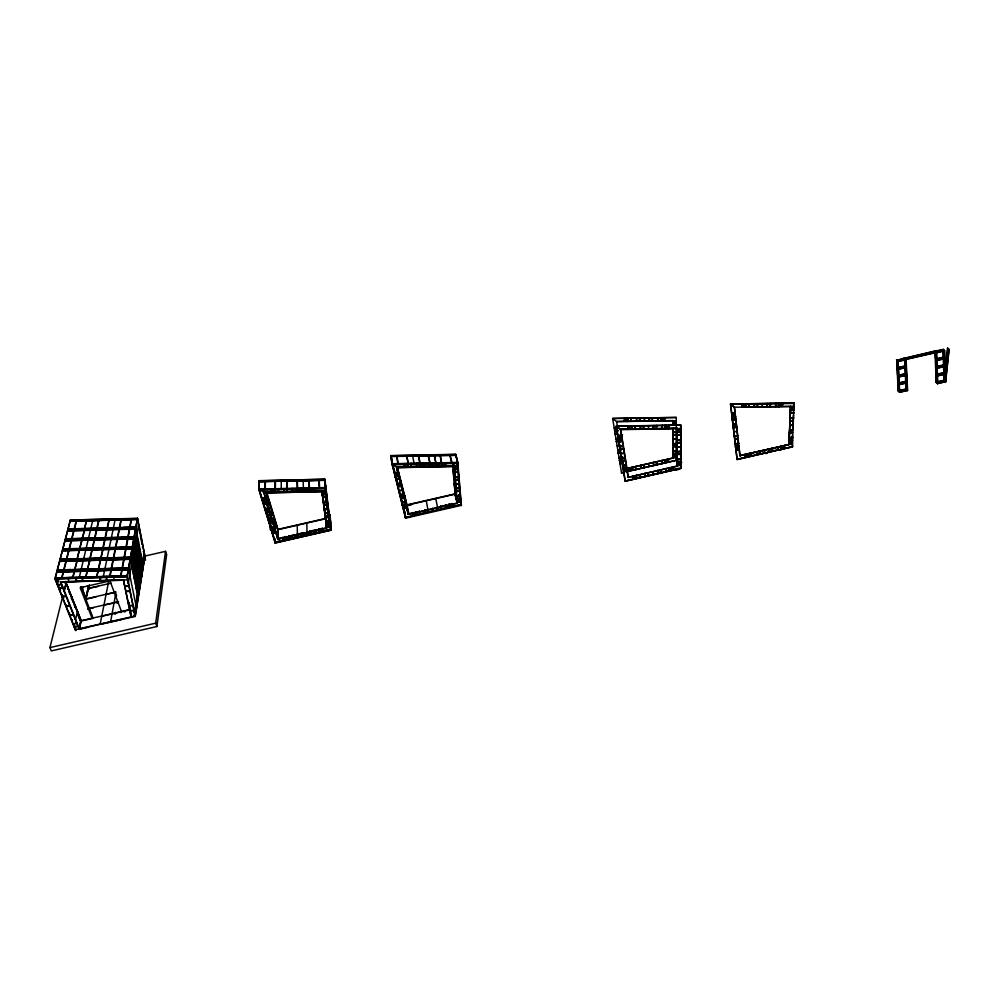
<?xml version="1.0" encoding="UTF-8"?>
<svg xmlns="http://www.w3.org/2000/svg" width="999" height="999" viewBox="0 0 999 999"><rect width="100%" height="100%" fill="white"/><g stroke="black" fill="none" stroke-linecap="round" stroke-linejoin="round"><path stroke-width="1.5" d="M278.059 536.7L278.072 530.594L276.411 525.874M329.245 514.885L330.145 514.972L331.094 530.207L275.175 543.031L275.15 538.761M275.237 530.344L266.708 500.786L262.862 501.66M269.393 522.552L275.274 521.316L275.274 520.379L274.925 529.932M275.412 488.723L275.437 481.431M330.819 529.295L275.324 542.17L283.154 540.372L282.305 537.412M275.849 532.18L274.787 532.267M275.924 532.292C272.852 535.801 270.729 529.22 274.101 530.007L275.237 530.182M274.213 491.92L274.513 490.796M274.151 489.722L274.126 488.761M274.538 491.758L274.45 488.898M274.488 489.71L272.939 490.047L272.964 491.133L271.428 490.871M275.075 488.736L275.112 481.443M275.274 520.379L275.237 529.857L271.865 530.669M672.752 458.004L628.758 468.094L672.827 458.141L672.914 428.496M639.86 418.032L639.56 421.116L672.951 420.579L672.926 424.55L676.236 424.188M672.827 458.141L672.989 428.633M672.951 420.579L673.014 424.687L676.311 424.325M673.801 457.505L672.827 457.48M673.801 456.168L673.813 454.832L674.238 456.118M674 422.227L674.075 423.726L674.075 422.365M674.088 421.291L672.951 421.266L674.088 421.004M674.55 455.294L674.313 457.055L674.238 455.332M674.762 421.341L674.512 423.126L674.45 421.366M674.313 457.055L674.313 455.469M674.512 423.126L674.525 421.503M676.248 423.064L675.187 423.464M675.274 422.24L675.274 420.866M272.964 491.133L272.939 489.747M272.839 521.603L271.978 522.764M273.002 523.126L266.121 499.125M273.876 490.709L272.028 490.322L273.863 490.122M676.098 457.405L672.752 457.617L676.098 457.405L676.211 428.134M676.223 426.635L676.286 417.457L612.662 418.469L621.528 472.902L624.113 472.302M676.81 465.984L677.072 428.671L620.791 429.632L628.359 477.035M677.122 466.121L628.096 477.385L677.122 466.121L677.31 428.246L620.354 429.22L616.383 426.173L625.274 481.043L633.116 479.245L625.274 481.043M678.109 464.123L678.109 465.472M678.196 463.211C672.564 463.836 689.485 461.226 677.147 463.049M678.358 430.994L677.297 431.106L678.358 431.293M678.446 430.057L678.458 428.671M678.621 465.022L678.87 463.249L678.933 464.985M679.133 429.008L678.883 430.819L678.821 429.046M679.295 465.059L680.431 465.084C684.989 472.465 660.551 470.154 680.756 468.131M679.382 464.148L679.395 462.799M679.57 429.782L679.557 431.156M679.657 428.546L680.731 428.721L677.384 428.796M271.191 525.187L271.341 526.461M271.353 488.973L271.453 491.833M271.441 529.77L271.428 530.731L271.628 529.72M271.778 491.97L271.753 490.859M271.716 527.472L271.703 528.783L265.896 509.39M272.028 528.708L272.04 527.397M272.09 529.62L272.103 528.309M272.24 521.466L272.402 522.989L272.415 521.703M680.606 465.334L680.956 425.037L616.221 426.123L625.112 481.256L681.031 468.406L680.606 465.334L676.81 465.759M275.237 528.896L270.567 529.97L270.492 525.786M270.567 529.97L270.604 526.161M271.353 488.823L271.716 490.084M460.127 499.9L461.413 505.506L457.842 463.124L455.706 454.333L390.821 455.581L392.22 461.413M404.495 511.488L405.606 518.306L392.182 464.46L457.842 463.124M267.37 515.759L272.839 514.248L270.654 514.735M410.939 466.558L410.976 463.524M266.533 492.544L266.371 501.81L266.833 492.482M416.67 466.446L416.72 463.399L416.683 466.595M265.247 488.961L265.384 481.655M266.146 500.374L265.072 500.624L264.285 497.877M404.208 463.511L404.208 466.845L404.233 465.871M404.195 464.485L404.583 463.798M405.756 464.597C405.419 466.92 409.553 464.935 404.208 465.734M404.832 465.309L406.668 465.422L404.807 464.872M406.943 466.795L406.955 465.821M407.292 463.598L407.217 466.496M264.198 503.796L263.524 501.51M264.161 500.262L263.699 498.576L264.473 500.187M264.298 497.714L265.447 497.902M264.922 488.961L265.06 481.655M407.892 466.77L407.917 463.586M408.216 466.77L408.241 463.573M411.288 466.708L411.326 463.511M412.55 455.369L414.173 464.011M262.912 499.525L262.849 502.609L263.099 499.475M263.087 498.301L262.025 498.538L265.359 497.627M259.228 489.398L287.113 488.611L287.188 491.77L263.699 492.007M416.995 466.433L417.058 463.399M417.02 466.583L417.082 463.548M419.742 466.383L419.805 463.336M419.767 466.533L419.842 463.486M420.092 466.521L420.129 463.336M433.166 466.258L433.204 463.074L433.116 466.108M424.975 463.236L424.925 466.421L404.508 466.695L404.533 465.721M438.873 466.133L438.911 462.949L438.823 465.984M275.175 543.031L259.016 490.072L259.253 480.669L324.9 479.245L325.824 494.48M275.324 542.832L259.216 490.034L259.253 480.669M410.951 466.708L411.001 463.524M429.757 466.321L429.807 463.136M430.057 466.171L430.132 463.136M430.082 466.321L430.157 463.274M432.792 466.108L432.879 463.074M432.829 466.258L432.904 463.224M438.499 465.996L438.586 462.962M438.524 466.146L438.611 463.111M441.583 466.083L441.645 462.899M441.908 466.071L440.384 455.706M442.495 465.909L442.557 462.737L442.52 466.058L454.258 465.522L454.383 466.496L455.369 465.796L455.556 468.194M444.068 463.823L444.006 464.76M444.98 464.635L443.156 464.535L444.93 464.06M445.204 465.859L445.229 464.885M445.554 463.648L445.329 462.974M445.616 462.824L445.492 465.709M455.706 454.333L457.842 463.324L455.706 454.508L390.821 455.781L392.182 464.697L390.821 455.581M792.519 434.877L792.569 446.803L737.125 459.54L730.506 403.996L794.08 403.072L792.282 443.856L789.01 444.218L789.909 421.054M790.796 407.217L791.67 406.543L790.609 406.655L789.922 420.766L793.431 420.679M769.517 449.088L788.998 444.605L790.621 406.256L789.797 425.562L793.106 425.199M789.959 443.956L789.997 441.108L789.148 441.508M791.633 409.453L791.77 406.668M791.595 407.929C789.997 410.964 795.766 408.229 792.944 409.165M790.396 441.62L790.833 443.469L790.496 441.758M790.709 441.583L790.833 443.469M792.419 408.803L792.082 407.055M790.771 442.52L791.358 441.546M791.27 441.121L791.046 443.406M792.969 406.543L792.931 409.465L792.357 407.842M792.769 429.707L793.481 415.172M793.743 409.927L794.08 403.072M634.627 429.12L634.852 425.861M624.575 419.268L624.675 418.269L624.65 419.405M624.837 419.667L626.598 419.642M624.225 420.517L625.724 420.492L625.749 419.243L627.31 419.355L625.749 419.243M626.823 420.342L626.798 421.466L627.135 420.329M640.209 428.883L640.509 425.774M640.284 429.021L640.571 425.911M627.647 421.316L627.946 418.219M627.722 421.453L628.009 418.356M628.034 421.441L628.259 418.219M627.909 429.508L628.259 425.924L628.171 427.11L629.682 427.085L628.171 427.11M628.683 427.372L630.544 427.485M629.607 426.948L629.57 428.209L631.006 428.047M631.043 421.391L631.268 418.169M630.869 427.072L630.968 426.073M631.593 429.17L631.83 425.911M634.877 428.971L635.189 425.861M634.952 429.108L635.264 425.999M636.625 421.303L636.863 418.082M639.31 421.266L639.547 418.044M639.622 421.253L639.934 418.169M652.384 421.054L652.609 417.832M630.631 421.266L630.956 418.169M640.596 429.021L640.846 425.761M643.244 428.833L643.556 425.724M643.319 428.971L643.631 425.861M643.631 428.971L643.868 425.711M657.866 420.829L658.179 417.744M657.941 420.966L658.254 417.882M630.706 421.403L631.018 418.306M676.286 417.457L612.662 418.469L616.658 421.628L649.063 421.103L649.3 417.882M649.3 420.966L649.612 417.882M649.063 421.103L649.687 418.019M935.039 352.834L936.175 382.355L944.067 380.557L947.701 348.089L945.803 366.608M936.175 382.355L937.474 383.666L945.691 381.755L949.05 349.35L947.402 348.127M636.301 421.316L636.55 418.082M652.047 421.054L652.297 417.832M653.159 428.808L653.408 425.549M653.408 428.658L653.733 425.549M653.483 428.796L653.808 425.686M656.181 428.758L656.443 425.499M657.542 420.829L657.866 417.744M657.617 420.966L657.941 417.882M660.526 420.779L660.851 417.707M660.601 420.916L660.926 417.832M660.913 420.916L661.163 417.694M662.187 419.368L664.01 419.468L662.212 419.068M661.813 428.658L662.062 425.412M663.024 419.755L664.497 419.73M663.136 418.656L661.663 418.668L663.211 418.781M663.935 419.33L662.3 419.205M664.385 418.768L664.485 417.782M664.822 428.608L665.084 425.362M665.072 428.459L665.409 425.349M665.147 428.596L665.484 425.499M666.221 426.336L666.333 425.337L666.296 426.473M666.47 426.735L668.319 426.848M665.858 427.597L667.394 427.16M667.394 426.311L668.968 426.423L667.357 426.723M668.456 427.41L668.418 428.546L668.768 427.41M668.668 428.821L669.068 425.237M656.505 428.746L656.78 425.499M662.125 428.646L662.399 425.399M748.438 407.005L748.85 403.871M754.033 406.93L754.445 403.783L754.108 407.068M742.22 405.956L742.082 406.968M742.744 405.819L744.467 405.357L742.557 405.544M62.725 596.228L49.95 647.589L51.324 650.911L156.893 626.523L166.658 554.52L165.547 551.348L144.867 556.068L135.19 615.958L75.4 629.745M744.829 407.068L745.167 403.783L744.742 406.93M745.441 407.055L745.866 403.908M745.529 407.192L745.953 404.046M745.841 407.192L746.178 403.908M156.893 626.523L155.669 623.176L165.547 551.348M748.75 407.005L749.188 403.858M748.85 407.142L749.287 403.996M754.432 407.055L754.782 403.783M757.117 407.018L757.467 403.746M757.342 406.88L757.779 403.733L757.442 407.018M770.179 406.83L770.616 403.683M762.499 403.671L762.15 406.943L762.599 403.808M775.748 406.743L776.186 403.608M748.513 407.142L748.875 403.871M766.857 406.88L767.22 403.596L794.292 403.346L742.182 403.821M767.082 406.73L767.532 403.596M767.182 406.868L767.632 403.733M769.754 406.693L770.204 403.559M769.854 406.83L770.304 403.696M775.411 406.755L775.773 403.484M778.296 406.568L778.758 403.434M778.396 406.705L778.858 403.571M778.708 406.705L779.083 403.434M779.208 406.556L779.769 403.559M780.119 405.269L781.917 404.945L779.632 404.558L779.894 403.284L779.108 406.418M780.743 405.394L779.457 405.694M780.906 404.27C780.619 404.932 783.104 404.757 782.417 403.521M781.717 404.67L781.755 406.381M782.629 403.384L782.067 406.381M135.739 606.917L135.539 605.631M130.195 558.254L59.915 560.127L130.382 558.054L138.124 597.439L137.437 594.055L137.612 592.969L138.749 592.844L140.047 584.003L139.086 583.916L137.687 592.532M133.367 552.697L139.385 582.654L140.459 582.28L141.721 573.651L140.772 573.563M139.685 572.265L142.133 571.965L143.357 563.536L142.42 563.448M139.798 588.324L135.24 616.508L127.06 576.56L137.475 518.319L70.38 520.042L55.057 578.958L127.11 576.66L54.933 578.821L70.405 519.955M140.272 585.327L140.759 582.355M141.234 579.395L141.721 576.435L134.016 537.724L65.31 539.597L134.028 537.912L134.353 540.546M142.17 573.551L142.882 569.218M144.955 556.343L143.344 566.321L135.764 527.922L67.907 529.707L135.777 528.121L136.875 534.615L135.514 543.444M138.337 581.58L139.748 573.776M136.551 539.235C136.601 545.367 144.668 570.791 140.772 570.766M137.063 591.133L138.386 584.103L137.238 591.108M138.574 581.793L139.91 573.751M140.272 571.465L141.571 563.636M143.544 551.535L143.594 550.611M138.736 582.18L137.05 582.729M140.484 571.228L141.408 563.648M142.083 561.738L141.346 562.162M137.3 592.057L138.561 584.328L132.979 556.568M139.023 581.505L140.26 573.963L134.753 546.428M140.709 571.203L141.92 563.836M141.021 572.09L139.423 581.805L140.384 581.893M142.695 563.011L141.109 571.503L142.058 571.59M138.511 588.723L134.353 612.974M138.873 586.463L144.106 553.184M130.782 613.211L131.131 617.22L123.414 579.895L60.365 581.93L79.183 629.308L88.212 627.222M137.338 582.454L138.099 582.017L137.338 582.454L137.512 585.264L138.324 585.764L137.512 585.264M139.111 571.74L134.478 549.188L135.227 548.776L134.528 548.851M132.68 557.554L138.037 584.14L136.713 591.171L136.538 588.336M137.512 582.429L137.687 585.239M140.896 561.962L141.071 564.697M136.713 589.385L137.862 582.392M139.573 572.027L138.624 578.846M140.31 567.557L141.234 561.925M136.538 591.196L137.412 590.022M138.274 580.656L138.836 577.222M140.397 567.794L140.896 564.71L141.346 565.247M131.094 613.074L130.956 612.712M137.525 576.598L137.762 575.187M139.236 566.308L139.473 564.934M142.657 545.816L142.545 547.065M139.298 566.583L139.523 565.209M142.595 546.74L142.707 546.091M130.307 609.927L130.232 610.963L133.854 610.551M129.271 604.907L129.196 605.943L132.817 605.519M134.715 562.624L134.952 561.213M136.476 552.447L136.701 551.073M138.187 542.507L138.411 541.171M136.526 552.722L136.763 551.348M138.237 542.782L138.474 541.446M139.91 533.104L139.972 532.18M133.292 555.894L133.991 555.819L133.766 557.917M135.539 547.777L135.727 546.128M138.961 528.246L139.011 527.322M132.417 566.221L131.768 565.933M135.627 547.802L133.953 548.314M125.125 611.825L124.201 611.863M132.68 555.656L132.43 557.055L133.254 557.567L132.33 557.592L135.889 575.237M131.843 565.147L131.656 566.208L131.893 562.712L137.825 592.944M135.402 541.458L135.864 538.861M136.526 534.765L139.373 549.075M133.117 555.319L131.743 564.897M133.441 556.518L132.118 564.073L131.294 564.173M133.466 555.881L133.654 554.832M132.005 566.171L133.217 559.303M133.816 555.831L134.99 549.138M135.577 545.754L136.726 539.21M121.079 612.587L121.341 611.076M128.809 572.689L128.384 570.591M130.694 562.087L130.27 560.014M136.039 531.98L134.965 531.943M137.775 522.215L137.175 519.205L109.228 519.917M127.735 579.895L60.777 581.88L79.383 629.058L81.231 620.729L65.934 582.954L81.006 621.078M128.921 548.738L129.183 547.352M129.271 548.738L129.52 547.352M114.91 614.01L115.185 612.487M116.933 603.034L117.208 601.56M115.235 613.923L115.522 612.412M117.258 602.959L117.532 601.485M120.667 575.761L121.716 570.092M122.128 567.932L123.689 559.502M124.088 557.392L125.624 549.163M125.999 547.115L127.497 539.098M127.872 537.087L129.333 529.258M129.695 527.31L131.119 519.667M121.016 575.749L122.065 570.079M122.477 567.919L124.038 559.49M124.425 557.38L125.961 549.163M126.349 547.102L127.835 539.085M128.209 537.075L129.658 529.258M130.032 527.297L131.443 519.655M115.472 595.067L110.552 622.077L107.605 622.752M114.148 580.419L113.824 576.873M114.885 570.129L57.055 572.077L128.134 569.717M130.345 557.38L60.327 559.602L117.295 557.767M115.272 569.942L128.109 569.892M119.331 549.013L131.843 548.988M121.616 537.262L133.953 537.25M123.514 527.472L135.702 527.46M110.102 576.098L111.226 570.417M111.663 568.244L113.337 559.802M113.761 557.692L115.397 549.462M115.809 547.402L117.395 539.373M117.795 537.362L119.356 529.52M119.743 527.572L121.266 519.917M108.766 580.906L100.15 624.175L104.658 623.438M109.753 576.111L110.877 570.417M111.314 568.256L112.987 559.815M113.411 557.704L115.047 549.475M115.459 547.415L117.058 539.385M117.457 537.375L119.018 529.532M119.418 527.572L120.941 519.917M106.606 579.657L106.456 580.394L106.319 576.573M106.955 579.645L106.806 580.382L106.668 576.56M107.617 570.179L107.904 568.706M109.765 559.565L110.402 558.129L110.115 559.565M111.863 549.225L112.15 547.839M113.911 539.148L114.198 537.787M116.184 527.971L115.921 529.295L116.521 527.971M117.87 519.705L118.007 519.055M107.967 570.167L108.267 568.706M112.213 549.225L112.487 547.827M114.261 539.135L114.535 537.774M118.207 519.705L118.332 519.055M127.035 575.923L100.05 576.76L100.187 580.594M106.106 548.014L105.807 549.4L106.443 548.001M108.217 537.949L107.929 539.31L108.554 537.937M110.29 528.134L110.002 529.458L110.614 528.121M112.038 519.855L112.175 519.205M101.399 570.367L101.711 568.906L128.434 568.081M100.4 576.748L100.549 580.581M101.748 570.354L102.06 568.893M112.363 519.842L112.5 519.205M97.977 570.816L96.753 576.51L98.327 570.804M98.439 568.656L100.262 560.189M100.712 558.079L102.822 549.812L101.061 558.066M102.922 547.764L104.645 539.722M105.082 537.712L106.756 529.857M107.18 527.897L108.829 520.229M98.801 568.643L100.612 560.177M103.259 547.764L104.982 539.71M105.419 537.699L107.093 529.845M107.517 527.884L109.153 520.229M80.907 620.816L79.383 627.659L80.907 620.816L129.833 609.552M116.046 592.007L85.739 598.963L88.074 588.436L110.989 583.179M82.53 589.81L86.064 598.888L89.336 584.852M79.895 629.145L80.395 628.296L80.22 629.07M88.686 589.26L89.323 587.762L89.011 589.185M97.415 549.637L92.208 550.124L89.985 558.391L91.858 550.137M100.025 537.849L94.88 538.311M102.185 528.034L97.115 528.483M85.739 598.963L88.074 588.436L98.227 586.401M87.437 571.141L85.789 576.86L87.088 571.153M89.848 560.501L87.575 568.98L89.51 560.514M92.67 548.064L94.505 539.997M94.955 537.986L96.741 530.119M97.19 528.159L98.926 520.479M77.585 611.513L75.4 619.755M83.204 586.825L82.293 590.871L80.644 586.65M92.333 548.064L94.168 540.009M94.618 537.999L96.404 530.132M96.853 528.171L98.601 520.491M75.05 607.192L75.4 605.681M75.499 605.956L75.15 607.467L74.238 605.157M93.606 528.571L93.294 529.895L93.931 528.558M95.529 520.279L95.679 519.63M95.854 520.267L96.004 519.617M69.992 614.61L69.805 615.384L73.339 614.572M70.105 614.885L69.918 615.659L73.451 614.847M76.361 580.606L76.186 581.356L76.036 577.509M76.723 580.594L76.536 581.343L76.399 577.509M77.572 571.091L77.922 569.63M80.107 560.451L80.794 559.003L80.457 560.439M82.58 550.062L82.917 548.663M85.002 539.935L85.327 538.573M87.675 528.721L87.363 530.057L88.012 528.721M89.66 520.429L89.81 519.78M71.416 598.289L71.753 596.465M77.922 571.078L78.272 569.617M82.929 550.049L83.267 548.663M85.34 539.922L85.664 538.561M89.997 520.417L90.147 519.767M72.74 577.26L74.126 571.553M74.65 569.38L77.06 560.876L75 569.368M82.18 538.336L84.428 530.444L82.517 538.324M66.446 605.119L66.221 606.381L69.768 605.569M73.089 577.247L74.475 571.54M82.03 540.347L79.733 548.426L81.693 540.347M71.703 577.297L55.457 578.159L127.098 575.561M85.502 520.666L108.891 519.917M68.719 581.967L68.369 578.296M68.082 587.175L67.832 588.948L68.194 587.462M128.496 567.732L57.542 570.242L70.654 569.492M72.84 560.664L59.865 561.388L130.032 559.14M82.667 520.904L70.492 520.904M64.286 590.871L66.271 582.867L63.948 590.946M60.352 589.835L60.464 590.734M60.814 582.105L123.489 580.232M62.075 577.597L63.536 571.878M64.086 569.692L66.259 561.201M66.796 559.078L68.906 550.786M69.431 548.713L71.491 540.634M72.015 538.611L74.026 530.731M74.525 528.758L76.486 521.053M59.291 587.175L59.241 587.35M61.713 577.609L63.174 571.89M63.736 569.705L65.909 561.213M66.446 559.09L68.556 550.799M69.093 548.726L71.154 540.646M71.666 538.623L73.689 530.731M74.188 528.771L76.149 521.066M58.229 578.071L58.379 581.918L58.591 578.059M59.903 571.64L60.277 570.167M62.662 560.963L63.387 559.515L63.012 560.951M65.36 550.549L65.722 549.15M67.994 540.397L68.357 539.035M70.904 529.17L70.567 530.494L71.241 529.158M73.077 520.854L73.239 520.192M60.252 571.628L60.639 570.154M65.709 550.549L66.071 549.15M68.332 540.397L68.694 539.023M73.402 520.841L73.576 520.192M62.637 550.799L131.88 548.826M65.747 538.948L133.978 537.087M68.344 529.07L135.727 527.31M271.278 527.897L270.467 528.284L271.453 528.459M270.454 529.595L272.352 528.633M622.002 461.014L625.312 460.239L622.027 460.864M622.065 461.151L625.374 460.389M737.999 438.549L734.69 439.323L738.086 438.698M622.802 465.971L626.098 465.197M622.864 466.108L626.173 465.334M735.276 444.318L738.573 443.556L735.276 444.305L738.473 443.406L737.874 438.124M268.669 500.611L263.049 501.935M263.773 504.27L267.095 503.496M265.247 509.128L268.569 508.354M396.054 479.108L399.375 478.334M397.277 484.016L400.574 483.091L397.252 483.853M615.147 433.766L617.407 433.391L615.197 434.053M615.958 438.761L619.243 437.987M616.021 438.898L619.305 438.136M272.777 521.915L269.48 522.839L272.777 522.24M270.941 527.46L273.127 526.948M732.404 419.717L735.739 418.943L732.317 419.555M732.504 419.855L735.826 419.081M736.413 424.163L733.004 424.787L736.325 424.038M401.985 502.734L405.269 501.973L401.998 502.872M737.037 459.403L792.469 446.653L792.082 443.581M92.932 618.344L81.194 620.916L65.597 581.43M103.334 615.946L129.932 609.815M136.563 608.304L128.496 568.606L57.105 570.779L128.509 568.806L128.846 571.503M81.094 622.14L78.334 616.096M74.388 626.873L77.897 626.061M74.5 627.147L78.009 626.336M79.083 629.033L131.568 617.232M112.05 621.728L121.054 619.655M49.95 647.589L155.669 623.176M270.579 514.46L272.752 513.961M270.579 514.61L272.752 514.11M617.794 435.839L622.489 434.765M619.517 435.864L619.842 437.599L619.83 435.789M620.192 435.139L621.328 435.04M397.939 486.638L401.223 485.739M397.989 486.763L401.298 486.014M398.002 486.913L401.323 486.163M620.404 436.488L620.691 437.974L620.466 436.625M619.268 436.9L619.055 435.552M619.368 437.812L618.418 438.486M618.369 438.199L619.442 437.962M618.356 438.349L621.753 437.724L616.008 439.036M618.443 438.886L621.778 438.124M618.506 439.036L621.84 438.274M618.481 439.173L621.815 438.411M898.888 375.149L905.281 373.688L906.543 374.987L898.85 376.735M935.876 366.695L943.518 364.96L944.854 366.233L937.187 367.982L935.876 366.695L936.463 382.292L937.774 383.604L936.6 352.472M618.556 439.323L621.89 438.561M900.186 375.137L905.294 373.963M935.876 366.983L943.531 365.234L944.867 366.508L937.199 368.269M731.705 413.711L734.952 412.812M268.606 519.817L271.915 519.068M731.743 413.998L734.065 413.336M268.606 519.98L274.188 518.706M733.278 413.923L733.878 415.596M268.606 520.129L274.188 518.868M268.681 520.404L274.275 519.143M399.013 490.896L402.322 490.134M616.395 441.433L618.581 440.934M734.128 414.548L734.377 416.046L733.978 413.186M616.458 441.57L618.643 441.071M898.875 377.023L906.555 375.262M616.433 441.708L618.693 441.346M618.918 441.883L622.252 441.121M733.054 415.896L731.905 416.009L735.264 415.534M618.993 442.033L622.315 441.271M731.942 416.296L735.414 415.522L734.352 415.759M732.03 416.433L735.351 415.671M269.393 522.402L274.962 521.103M732.005 416.845L735.326 416.084M275.037 521.515L269.393 522.702L272.777 522.077M732.03 417.132L735.514 416.358M732.13 417.27L735.451 416.508M732.217 417.407L735.539 416.645M400.075 495.154L403.346 494.255M400.112 495.279L403.421 494.53M400.137 495.429L403.446 494.68M620.391 445.154L617.12 445.904L619.368 445.542M732.442 420.005L735.764 419.243M732.529 420.142L735.863 419.38M405.969 505.057L404.782 495.779L406.281 504.994L402.485 505.856L401.511 499.712M619.73 446.915L623.126 446.291M899.312 383.092L905.681 381.63L906.93 382.942L899.275 384.69L898.014 383.104L905.668 381.356L906.917 382.667L899.262 384.415M938.723 374.076L943.805 372.914M270.754 527.197L273.052 526.673M400.699 497.614L403.996 496.853M270.754 527.522L274.151 526.573M400.724 497.764L404.021 497.015M403.721 497.502L404.77 497.265M403.746 497.652L404.795 497.415M937.474 375.674L945.116 373.926M403.771 497.802L404.857 497.689M403.846 498.076L404.882 497.839M620.117 449.325L623.438 448.563M617.794 450.087L623.513 448.701M617.857 450.224L623.551 448.988M617.844 450.362L621.116 449.612M617.906 450.499L621.178 449.75M271.628 530.044L274.925 529.295M271.703 530.319L275 529.408M733.029 425.075L736.35 424.325M271.865 530.831L275.162 530.069M733.129 425.224L736.45 424.463M326.248 518.618L277.759 529.707L275.362 521.728M618.219 452.734L620.404 452.235M401.91 502.447L405.194 501.698M618.294 452.872L620.466 452.372M401.935 502.597L405.219 501.848M733.229 427.372L736.538 426.61M272.552 533.091L274.875 532.842L274.101 530.157M733.266 427.659L736.725 426.898M272.64 533.204L275.924 532.442M733.353 427.797L736.663 427.035M733.441 427.934L736.763 427.185M898.126 390.796L906.043 388.973L907.604 390.509L899.674 392.32L898.126 390.796L896.79 359.69L898.039 360.976L899.674 392.32M937.974 381.668L944.067 380.282L945.691 381.793L944.617 350.599L943.268 349.35L896.815 360.264L904.532 358.504M943.031 350.974L944.067 380.557L945.691 381.793M405.819 504.12L402.535 504.882L405.844 504.283M402.585 505.194L405.919 504.557M402.647 505.469L405.944 504.707M402.734 505.681L406.019 504.92M907.292 390.297L899.362 392.12L898.039 360.976M945.391 381.581L937.774 383.329L936.463 382.018M57.68 584.977L61.264 584.165M402.784 505.981L406.106 505.344M57.792 585.264L61.376 584.452M406.793 505.219L455.182 494.143L452.709 466.096M406.905 505.844L411.401 504.82M619.018 457.654L622.29 456.905M619.08 457.792L622.352 457.043M733.853 432.067L737.062 431.168M404.37 506.006L405.045 507.305M405.557 507.604L406.705 507.792M621.528 458.042L624.837 457.292M403.359 508.266L406.655 507.492M621.565 458.329L624.899 457.43M406.68 507.642C400.986 509.502 405.831 507.729 403.871 505.856M621.64 458.479L624.949 457.717M277.747 538.611L280.794 537.912M282.617 537.499L285.252 536.9M291.72 535.414L294.33 534.815M297.29 534.14L298.426 536.875M299.937 533.528L302.26 532.842L303.072 535.489M318.356 529.308L319.255 529.108M619.442 460.277L621.615 459.79M407.654 508.966L397.327 467.445M621.69 459.927L619.492 460.564L621.728 460.202M326.573 525.074L326.76 527.759L277.672 539.01L277.685 529.445L325.886 518.381M282.58 538.311L285.514 537.637M319.505 529.845L322.44 529.183M330.482 520.779L330.869 530.107L329.92 521.878M284.053 538.136L285.514 537.799L285.239 536.575M320.979 529.67L319.505 529.695M625.262 459.965L619.58 461.088L621.902 461.001M283.291 538.698L285.027 537.986M320.217 530.244L322.028 529.957M621.453 462.962L621.453 461.213L621.765 462.899M322.04 530.107L320.217 530.082L321.94 529.532M282.879 539.323L285.814 538.486M319.805 530.856L322.727 530.194M284.353 538.823L282.879 539.16M320.979 529.52L321.278 530.681L322.727 530.032M620.903 462.287L620.691 460.989M734.34 436.326L737.649 435.564M734.29 436.463L737.737 435.714M287.013 539.173L286.089 539.697L285.252 536.738M289.648 538.573L308.042 534.353M310.689 533.753L316.496 532.417M319.143 531.818L322.677 531.156L322.415 530.107M324.288 530.631L330.806 529.145M734.377 436.613L737.774 435.989M620.017 463.561L623.326 463.086M275.125 542.869L331.056 530.057M619.992 463.686L623.251 462.949M448.988 504.208L449.9 503.996L450.112 504.92M412.762 512.824L408.216 513.873L396.503 466.708L404.158 466.558M415.334 511.925L416.296 512.025M419.93 514.185L419.23 511.188L420.254 514.11M427.722 509.403L428.721 512.175M437.337 507.192L438.324 509.965L437.312 507.042M440.609 506.443L446.091 505.032L446.79 508.029M449.063 504.507L449.925 504.158M734.565 438.873L737.961 438.261M734.752 439.16L738.049 438.399M457.505 462.724L392.257 463.898L396.528 466.858L454.295 465.671L457.255 503.009L408.254 514.248L406.73 504.945L455.119 493.868L457.292 503.284L408.329 514.51L396.665 467.682L408.566 514.173L407.043 504.882L397.34 467.42M405.606 517.157C411.413 517.232 412.924 514.672 414.71 514.423L414.41 513.099L412.999 513.736L413.049 512.599M415.372 513.274L413.748 514.248L415.871 512.762M451.323 504.957L449.8 504.982M452.235 503.621L452.722 504.32M622.752 465.671L626.048 464.91M413.661 513.823L415.484 513.848M622.827 465.821L626.123 465.059M141.521 576.485L135.352 545.516M413.686 513.973L415.397 513.424M450.574 505.644L452.285 505.132M452.347 505.407L450.512 505.382L452.21 504.832M413.224 514.61L416.146 513.936M450.062 506.156L452.984 505.494M451.286 504.807L451.56 505.981L452.959 505.332M419.892 513.873L416.396 514.997L415.696 512.162M420.204 513.811L424.1 512.912M425.399 512.612L428.346 511.938M428.658 511.863L432.142 511.063M436.788 510.002L433.366 511.113L432.654 508.116M437.962 509.74L441.208 508.991M442.507 508.691L445.092 508.104M446.391 507.804L449.662 507.055M460.989 504.458L453.234 506.555L452.547 503.558M405.656 517.457L461.026 504.607M412.737 512.674L413.474 515.671L416.059 514.922M62.375 596.765L65.934 595.953M405.569 518.144L461.388 505.344M623.176 468.331L626.473 467.569M62.487 597.04L66.046 596.228M623.226 468.606L626.548 467.719M623.289 468.756L626.585 467.994M623.351 469.418C633.104 466.633 618.881 470.504 624.437 469.043M735.152 443.881L738.448 443.131M625.212 471.029L625.199 469.255L625.524 470.954M735.239 444.031L738.623 443.406M629.22 468.943L629.07 468.019L629.283 469.093M630.594 469.867L629.07 470.054L631.88 468.494L630.431 468.831M666.932 460.289C663.473 461.6 668.019 459.128 667.157 461.476L668.606 461.138L667.157 461.476M624.575 470.204L624.787 471.516M625.761 469.93L625.549 468.618L625.836 470.079M668.144 460.177L668.019 459.24M629.557 469.255L631.393 469.28L629.607 469.53M666.121 460.876L667.919 460.614M629.632 469.405L631.356 469.006M631.743 469.605L631.818 470.379M665.933 461.588L666.146 462.662L666.008 461.738M625.973 471.241L627.097 471.153M627.047 470.866L625.923 470.966M623.613 471.953L627.409 471.078M624.05 472.165L621.528 472.902M626.635 471.565L676.498 460.289L626.698 471.715M735.464 446.565L737.662 446.053M735.501 446.84L738.935 446.091M735.589 446.99L738.873 446.228M735.676 447.127L738.973 446.378M735.589 447.664L739.035 446.915L735.564 447.377L736.613 447.14L736.925 449.787M737.924 447.29L739.06 447.19L737.799 446.865M737.886 447.015L738.099 449.513L739.335 449.562L735.926 449.887L737.075 449.787M87.3 598.901L96.016 596.89M114.735 592.594L106.094 594.293M737.474 449.438L737.512 447.652L737.786 449.363M739.21 449.138L738.074 449.238M735.863 450.025L739.248 449.413M66.109 606.106L69.655 605.294M634.265 476.923L632.804 477.26M669.954 467.769L669.767 468.768M669.917 469.817L672.627 467.957M633.391 477.36L635.202 477.11L633.503 477.784M672.202 468.893L670.354 468.881L672.165 468.618M633.428 477.647L635.252 477.385M670.391 469.155L672.127 468.756M672.777 469.006L672.677 470.154L633.428 479.17L632.966 478.309M633.279 478.234L633.354 479.021L672.677 470.154M738.761 445.804L739.884 455.569L788.998 444.605M739.972 455.706L788.898 444.468L789.572 430.207L792.869 429.845M739.884 455.569L769.205 449.15L769.505 452.097M784.44 446.453L781.418 446.99L782.916 447.04M746.128 456.181C748.988 453.396 742.956 455.044 745.204 455.994L747.102 455.594L745.304 456.131M782.18 447.664L783.99 447.127L782.055 447.24M744.854 457.604L744.742 456.655L747.589 455.844M781.618 448.189L784.452 447.365M736.95 459.253L745.167 457.53M792.569 446.803L784.327 448.526L783.79 446.84M751.248 455.969L747.876 457.067L747.364 453.846M751.56 455.894L759.702 454.021M761.176 453.683L763.498 453.146M768.156 452.085C762.712 457.967 764.41 443.656 764.759 453.022M769.63 451.748L772.577 451.061M773.875 450.761L776.473 450.174M777.759 449.875C784.852 452.822 780.256 440.209 781.717 449.125M87.762 608.741L118.444 601.685M87.875 609.003L93.756 607.654M112.7 603.296L103.958 605.019M118.544 601.96L114.036 602.697M264.023 492.944L277.747 539.273L326.81 528.034L322.202 491.595L323.326 491.371M266.521 493.469L275.274 521.316M262.725 500.711L263.798 500.462M262.812 500.836L266.059 500.099M266.146 500.224L262.812 501.136L263.873 500.899L263.087 498.151M262.974 501.51L266.308 500.749M266.558 501.386L268.756 500.736M394.593 473.301L397.952 472.527M394.642 473.439L395.716 473.189M396.216 473.351L396.94 474.975L396.503 473.126M264.236 503.484L263.561 503.958L265.11 503.608M903.258 358.504L936.525 350.637L937.861 352.185L936.525 350.637M140.047 586.8L132.218 547.764L62.875 549.925M267.27 503.396L269.455 502.897M267.257 503.546L269.455 503.046M263.848 504.545L269.455 503.196M936.575 351.198L942.981 349.737L944.317 350.999L936.612 352.747M267.345 503.971L269.53 503.321M395.167 475.499L396.316 475.686L395.641 472.914M395.204 475.636L396.278 475.387M904.495 359.503L937.849 351.898M395.254 475.936L398.564 475.024M944.617 350.599L898.051 361.251L896.478 359.765M898.064 361.538L905.793 359.777M395.367 476.311L398.663 475.412M395.392 476.461L398.738 475.686M395.454 476.735L398.763 475.836M614.235 428.159C619.667 426.248 612.05 428.946 615.322 427.772M616.096 429.795L616.083 427.997L616.408 429.72M270.766 507.367L265.247 508.803M615.684 430.294L615.908 428.871M396.116 479.383L399.425 478.471M265.334 509.39L268.656 508.479M616.87 430.032L614.622 430.544L616.82 429.745M614.71 431.081L618.081 430.469M614.76 431.368L618.056 430.606M614.822 431.506L618.119 430.756M266.046 511.413L268.256 510.901M266.046 511.563L269.355 510.814M266.034 511.725L269.355 510.964M936.85 358.691L943.243 357.23L944.592 358.778L936.912 360.527M266.121 511.988L269.443 511.076M897.227 368.007L904.907 366.258M936.862 358.966L943.256 357.505M268.706 512L270.891 511.5M268.706 512.3L271.978 511.401M268.793 512.425L272.065 511.675M268.793 512.574L272.065 511.825M906.155 367.257L898.451 369.018L897.202 367.732L904.894 365.971L906.168 367.545L898.463 369.305M936.9 360.252L944.579 358.491M615.259 434.19L617.457 433.691M397.327 484.14L400.636 483.379M397.352 484.29L400.661 483.528M267.37 515.909L270.679 515.159M735.364 444.443L738.661 443.706M397.227 483.703L400.549 482.954M618.868 441.583L622.202 440.834M618.943 441.733L622.277 440.984M619.68 446.615L623.014 445.866M619.755 446.753L623.076 446.016M400.786 498.039L404.096 497.302M270.929 527.759L274.226 527.01M732.904 424.637L735.127 424.138M618.269 453.009L620.454 452.522M618.331 453.159L620.516 452.659M619.068 457.929L622.327 457.192M619.13 458.066L622.402 457.342M135.015 609.128L136.164 609.003M135.102 609.228L136.251 609.103M135.04 609.59L136.189 608.816M130.182 610.689L133.791 610.264M134.028 615.159L135.24 615.309L134.003 615.334M134.066 615.621L135.215 615.484M134.028 615.809L135.19 615.671M131.181 616.808L123.451 579.919L124.276 583.916M139.023 584.278L138.212 584.365L132.617 556.605L133.841 566.171M138.511 584.577L140.047 584.003M125.125 586.263L128.784 585.839M128.846 586.126L125.187 586.55L125.325 585.814M137.225 585.539L139.81 585.439M138.849 585.639L139.96 585.514M138.824 585.814L139.935 585.676M138.873 586.088L140.022 585.789M138.849 586.251L139.96 586.126M126.186 591.358L129.833 590.946M129.882 591.233L126.249 591.645L126.374 590.909M136.713 590.334L137.412 590.259M136.651 590.696L137.537 590.596M137.238 590.996L138.986 591.383L137.363 591.57M137.063 592.082L137.762 592.007M137.088 596.403L138.249 596.103L137.175 596.503M137.113 596.853L138.274 596.553M136.826 598.051L137.949 597.914M136.875 598.326L138.012 598.189M136.851 598.501L137.987 598.376M136.826 598.676L137.949 598.551L137.375 595.042M129.146 605.656L132.767 605.244M135.876 604.882L136.139 607.192M792.731 432.604L789.547 433.104M458.166 471.765L454.77 472.003L458.141 471.628M789.098 437.949L792.382 437.574M789.198 438.086L792.482 437.712M458.541 476.785L455.157 477.023L458.504 476.648M677.122 454.595L680.519 454.358M322.952 497.227L326.336 496.84M677.085 459.652L680.394 459.278M677.172 459.802L680.469 459.428M131.481 562.499L132.305 563.011L131.593 563.086L137.612 592.969M131.306 563.386L132.055 563.274M131.219 563.923L131.98 563.661M131.905 564.06L131.831 566.183M141.234 563.923L142.37 563.786M141.521 564.885L143.144 564.897M142.183 565.209L143.319 565.359L142.158 565.372M142.208 565.646L143.294 565.521M142.183 565.809L143.269 565.684M141.908 566.895L142.994 566.77M141.883 567.057L143.044 567.045L136.588 534.453M141.933 567.332L143.019 567.207M141.908 567.494L142.994 567.37L141.895 561.538M140.135 569.517L140.822 569.43M140.085 569.855L140.934 569.817M140.372 571.241L141.159 571.153L135.689 543.693L136.95 536.488L136.264 536.563M139.398 573.813L140.085 573.738L138.449 580.631M139.111 574.088L140.709 573.913M139.398 574.837L140.035 575.362L139.348 575.436M127.11 576.635L137.475 518.356L144.955 556.443L137.45 518.406M138.948 575.137L141.496 575.037M139.061 575.711L141.571 575.424M138.449 579.582L139.261 580.082L138.386 580.157M138.449 579.795L139.136 579.72M138.049 580.569L140.622 580.469L139.773 580.956M128.284 583.416L138.561 524.999M137.113 582.367L138.037 582.255M793.83 412.687L790.409 412.924L793.718 412.575M790.259 418.256L793.568 417.882M672.889 432.105L676.261 431.88M456.993 499.5L454.882 490.384M136.676 537.974L137.35 537.899L136.613 538.311M460.402 501.91L457.08 502.285L458.154 502.172C459.74 498.314 454.408 500.099 459.078 499.113L460.139 498.988M327.859 516.895L330.232 516.246L327.784 516.321M454.845 493.906L457.255 503.009M136.276 538.936L136.963 538.861L136.388 539.248M135.065 542.17L135.864 542.669L135.177 542.744M325.924 520.841L329.283 520.467M325.936 521.003L329.495 520.317M328.983 521.153L330.557 521.166L329.046 521.728M329.033 522.115L329.707 522.04M135.34 544.443L133.566 554.545M325.949 523.376L328.484 523.089M329.133 523.014L330.681 522.839L329.72 522.365M329.608 523.089L326.261 523.464L322.315 494.592L326.76 527.759M326.261 523.626L329.645 523.364M326.298 523.901L329.645 523.526M134.465 545.529L136.039 545.442L135.29 545.854M326.323 524.288L325.612 517.619M326.348 524.113L327.422 524L327.722 526.473M329.857 523.901L326.361 524.425L327.422 524M328.671 524.288L329.745 524.175M327.934 524.625L328.459 526.286L328.259 524.587M134.228 546.903L134.927 546.828L134.341 547.489L134.528 546.465L140.035 573.988M134.815 547.365L139.748 574.8M329.982 526.061L328.971 526.76L329.495 521.241M326.648 526.585L330.02 526.336L330.831 529.445M326.661 526.748L330.032 526.485M326.685 527.022L330.045 526.648M325.774 486.863L325.1 486.938L331.094 530.207M133.292 552.21L134.103 552.722L133.404 552.797M133.042 553.596L133.791 553.346M133.229 553.833L133.928 553.758L135.215 546.378L134.415 546.478L139.91 574M133.641 554.058L135.502 565.209M133.179 555.606L139.198 584.49M133.579 555.606L134.278 555.519L133.516 555.956M133.229 556.243L133.928 556.168M133.154 558.016L133.854 557.942L132.168 558.478M132.742 559.015L133.454 558.928L132.692 559.365M326.223 494.155L322.615 494.542L322.365 495.516L322.14 490.671L326.735 527.397M455.382 479.995L458.728 479.632M322.652 494.83L326.273 494.43L325.861 487.762L287.437 488.761M455.419 480.144L458.766 479.77M325.212 494.83L325.874 494.755M791.146 443.544L792.095 443.294M788.81 443.931L792.182 443.718M325.836 496.578L326.498 496.191M322.977 497.352L326.361 496.978M322.989 497.502L326.373 497.127M677.097 459.353L680.394 458.991M677.172 459.503L680.481 459.14M455.694 484.215L459.041 483.853M677.072 462.075L680.381 461.713M677.072 462.362L680.456 461.85M677.147 462.5L680.456 462.137M323.601 502.322L326.973 501.948M323.601 502.472L326.985 502.097M455.981 488.286L459.353 488.061M456.056 488.573L459.39 488.211M456.031 488.711L459.415 488.486M323.888 504.545L326.136 504.295M323.901 504.695L327.272 504.32M323.901 504.845L327.285 504.47M323.938 505.132L327.31 504.607M456.218 491.096L459.552 490.734M456.256 491.246L459.59 490.884M455.269 494.393L456.368 494.293L455.307 494.542M327.822 508.778L324.45 509.003M455.344 494.692L456.393 494.567M456.593 496.053L459.89 495.529M459.952 495.829L456.618 496.328M328.346 512.937L324.975 513.311L328.559 513.274M456.755 498.551L458.978 498.326M456.793 498.701L460.152 498.489M325.025 513.748L329.033 513.161L328.396 513.561M456.818 498.976L460.139 498.613M456.843 499.138L460.177 498.763M456.855 499.512L460.502 499.113M459.128 499.537L460.202 499.425M136.214 535.651L136.9 535.576M328.122 515.072L328.908 516.52L328.246 516.595L328.833 515.946M328.172 515.322L329.27 515.197M460.314 501.336L459.34 502.035L458.741 500.474M325.312 515.946L328.671 515.571M329.121 515.472L330.145 514.972M325.324 516.108L328.683 515.734M136.089 537.574L136.663 536.913M458.516 501.436L458.716 499.85L458.866 501.548M457.03 501.86L458.154 502.172M457.055 502.135L460.377 501.76M790.009 421.191L793.318 420.841M790.109 421.328L793.418 420.979M672.876 434.84L676.173 434.49M676.248 434.627L672.876 435.127L676.248 434.915M677.26 435.027L680.594 434.665M677.347 435.164L680.681 434.802M677.222 440.159L680.556 439.797L677.31 440.309M325.599 494.505L324.9 479.42L329.32 515.459M454.333 466.058L457.692 465.696M454.345 466.346L457.729 465.834L457.43 462.437L392.232 463.748L405.631 517.307M456.181 466.258L456.368 468.144L455.894 466.446M789.597 429.907L792.981 429.695M677.21 442.632L680.531 442.27M789.685 430.344L792.969 429.982M677.21 442.919L680.619 442.407M456.718 467.157L456.655 465.959M677.285 443.057L680.619 442.694M672.827 443.693L676.186 443.481M672.827 443.981L676.111 443.618M672.901 444.118L676.186 443.768M456.943 503.046L454.47 468.319L455.581 468.344M454.495 468.606L457.904 468.244M454.533 468.743L457.892 468.381M789.36 432.53L791.558 432.292M454.533 469.143L457.929 468.931M789.46 432.667L792.744 432.305L789.56 432.804M454.557 469.43L457.967 469.068L456.88 464.56M454.595 469.58L457.954 469.205M454.632 469.717L457.992 469.355M672.814 446.403L676.086 446.041M454.77 470.354C452.734 453.896 456.668 482.942 453.059 464.485M672.889 446.541L676.173 446.191M325.524 485.976L326.086 495.117L325.424 485.626M454.795 472.277L458.154 471.915M454.832 472.427L458.191 472.065M325.174 488.174L325.849 488.099M789.11 437.649L792.394 437.287M325.262 488.523L259.016 489.835L325.449 488.523M789.21 437.787L792.494 437.425M325.924 488.686L325.174 488.736L325.824 493.806M789.31 437.924L792.594 437.562M325.399 489.273L326.061 489.198M672.789 451.436L676.061 451.073M325.237 489.66L326.074 489.51M672.864 451.573L676.136 451.223M325.037 490.209L325.711 490.134M677.147 451.56L680.469 451.186M677.147 451.848L680.544 451.336M325.724 490.447L325.612 493.543M677.222 451.985L680.544 451.623M322.215 491.358L325.624 490.959M325.637 491.108L324.5 490.796M788.985 440.384L792.257 440.035M323.801 491.57L324.338 493.269L324.113 491.383M789.085 440.534L792.357 440.172M455.182 477.31L458.529 476.935M789.185 440.671L792.457 440.309M455.207 477.447L458.566 477.085M789.073 440.821L792.444 440.596M672.764 454.133L676.036 453.771M789.035 441.371L792.319 441.009M672.851 454.27L676.111 453.908M788.923 441.508L792.419 441.146M672.764 454.408L676.111 454.195M789.023 441.658L789.972 441.396M791.258 441.408L792.219 440.871M677.122 454.283L680.444 453.921M325.474 492.982L326.136 492.907M677.21 454.433L680.519 454.07M323.589 493.456L322.502 493.581L323.626 493.893L323.276 490.934L322.19 491.046M325.886 493.206L324.85 493.756L324.513 490.946M326.211 493.494L322.54 494.006L326.086 493.331M674.987 454.995L676.036 454.882M790.022 442.607L789.997 441.108M322.59 494.243L325.986 493.893M455.319 479.57L458.703 479.345M322.602 494.393L326.136 494.03M455.394 479.857L458.741 479.495L457.854 468.231M322.689 495.479L321.878 491.633M790.709 406.793L794.03 406.431M790.571 409.565L793.78 409.078M790.546 410.127L793.855 409.777M790.646 410.264L793.968 409.915M790.534 410.427L793.843 410.065M790.634 410.564L793.955 410.202M672.926 424.263L676.311 424.038M790.396 413.224L793.706 412.862M790.496 413.361L793.805 412.999M677.072 428.821L680.931 428.396M790.047 418.269L793.356 417.919M790.147 418.406L793.556 418.194M672.889 432.392L676.186 432.043M677.285 431.955L680.631 431.593M672.964 432.53L676.261 432.18M677.359 432.105L680.706 431.743M677.285 432.255L680.706 432.03M456.643 496.478L459.977 496.128M325.349 516.383L328.721 516.021M325.974 521.278L329.333 520.916M789.198 438.074L792.582 437.874M672.777 451.723L676.136 451.511M323.551 501.873L326.935 501.51M456.268 491.533L459.615 491.171M949.05 349.35L945.404 381.818L944.317 350.674L942.981 349.737M790.059 417.969L793.368 417.619M677.26 434.715L680.681 434.515M677.235 439.86L680.556 439.51M677.31 439.997L680.644 439.66M672.814 446.69L676.086 446.341M672.889 446.828L676.161 446.491M68.968 577.734L97.078 576.673M59.952 561.038L100.337 559.852M130.057 558.965L100.674 559.84M129.995 559.315L72.752 561.001M70.604 569.667L98.764 568.818M98.726 568.993L101.711 568.906M57.155 571.715L128.172 569.542M97.04 576.86L100.05 576.76M63.137 548.901L132.218 546.94M132.18 547.102L63.049 549.225L92.258 548.401M92.595 548.389L132.155 547.277M62.662 549.937L132.23 547.964L132.567 550.611M62.687 550.624L131.905 548.663M60.415 559.265L130.382 557.205M117.607 557.917L130.32 557.554M68.382 528.921L135.752 527.147M135.402 529.095L67.87 530.881L135.464 528.783L136.114 532.105M65.797 538.786L134.003 536.925M133.704 538.598L65.26 540.809L133.641 538.923M70.442 520.054L137.487 518.556M137.15 519.355L70.405 521.216L137.125 519.505M287.113 488.761L287.512 491.758L322.165 490.971M271.391 489.935L274.475 489.86M313.236 488.986L310.177 489.048L310.477 487.937M311.713 489.173L310.165 488.898M272.028 490.472L273.863 490.434M310.814 489.722L312.637 489.547M310.814 489.872L312.625 489.398L310.801 489.285M274.513 490.946L271.753 491.008M310.19 490.134L313.249 489.91M311.7 488.873L311.738 490.247L313.261 490.209M278.284 491.67L304.795 491.071M322.153 490.821L263.699 492.157L277.984 538.936L277.997 529.37L266.845 492.482M259.253 480.869L324.9 479.245M259.44 481.481L297.04 480.669M297.365 480.656L324.75 480.057M324.75 480.207L259.428 481.63L324.762 480.357M259.24 489.098L325.199 487.599M391.096 456.381L455.656 455.119M455.719 455.407L391.121 456.518L392.132 460.601M392.182 464.66L457.842 463.324M404.22 464.635L407.28 464.572M445.591 463.786L442.52 463.711L444.105 463.973M405.781 464.747L407.255 464.423M404.857 465.172L406.668 465.422M444.992 464.348L443.131 464.098M442.52 464.947L445.517 464.735M404.695 511.438L405.756 518.106L392.282 464.048L396.553 467.008L454.333 465.821M428.309 455.794L430.107 462.987M617.557 427.26L616.595 421.491L639.235 421.128M649.375 421.103L673.026 420.716M680.831 468.281L680.681 425.099L616.458 426.311L620.416 429.358L677.31 428.246M737.125 459.54L730.594 404.133L767.22 403.596M730.506 403.996L742.282 403.958L741.758 406.968M742.781 405.519L742.457 404.97C741.832 403.571 743.156 406.143 745.029 404.795M742.145 404.97L745.129 404.932M779.532 404.433L782.479 404.383M742.657 405.681L744.367 405.219M742.307 406.094L744.879 405.919M779.357 405.557L782.417 405.644L782.729 403.509M741.857 407.105L790.721 406.381M730.594 404.133L734.377 407.217L790.821 406.518M137.7 592.37L138.674 592.457M263.699 492.307L259.24 489.248L275.324 542.17M730.681 404.27L734.477 407.355L735.676 419.105M903.246 358.229L904.52 359.777M898.426 390.721L899.662 392.045M793.918 406.293L790.609 406.655M793.905 406.593L792.844 406.705M791.545 409.028L790.484 409.14M779.769 405.681L779.52 406.556M792.994 425.062L789.697 425.424M789.859 443.818L789.023 443.931M784.14 445.729L784.24 446.665M784.54 448.314L784.252 445.367L784.64 448.451M782.954 447.315L783.141 447.602M782.08 447.515L783.915 447.265M782.03 448.251L782.03 449.051M744.742 406.193L744.517 407.068M734.989 413.099L733.915 413.349M732.866 413.598L733.004 416.046M747.052 453.921L747.165 454.857M747.464 456.206L747.477 457.005M744.617 454.807L744.767 457.455M745.366 456.006L747.04 455.731M676.261 420.616L673.026 421.116M680.631 431.044L677.372 431.543M666.083 425.487L665.671 428.446M661.613 419.917L661.75 420.766M680.344 464.935L677.047 465.584M674.625 456.231L674.974 457.367M668.331 459.178L668.668 461.925M648.726 425.774L648.326 428.746M665.421 459.84L665.759 462.587M627.409 418.369L627.047 421.316M648.588 463.698L648.95 466.446M652.622 471.74L652.984 474.513M624.425 418.419L624.063 421.366M628.071 428.234L628.221 429.083M620.416 429.358L628.096 477.385M631.743 467.569L632.13 470.304M635.277 475.724L635.676 476.448M635.839 477.485L634.44 477.972L634.203 476.785L634.377 477.584M630.369 468.681L630.531 469.48M629.22 470.979L628.758 468.094M56.044 579.32L57.642 583.329M62.163 594.68L63.561 598.189M72.253 619.705L72.378 620.604L72.053 619.805M73.963 624.288L75.499 628.159M55.994 579.495L58.666 586.188M62.113 594.855L63.511 598.376M69.068 612.287L70.554 616.021M73.926 624.475L75.974 629.632M75.724 630.219L55.032 578.708M54.957 578.708L75.612 630.681M65.434 582.879L65.722 583.878M68.656 591.033L69.818 593.955M71.404 597.964L73.089 602.26M77.398 613.149L78.309 615.459M78.421 615.734L80.794 622.027M65.347 583.241L65.659 584.053M81.431 586.987L86.064 598.888M81.156 587.25L92.545 616.483L92.145 618.393L80.182 587.737L109.952 580.906L121.528 611.625M87.4 585.789L88.399 588.361M115.047 591.608L116.621 595.791M131.131 617.22L135.252 616.395L127.073 576.448M144.593 557.467L145.592 560.214M289.648 538.736L288.786 535.926L289.635 538.898M274.288 532.43L273.514 530.844L273.963 532.504M269.593 518.331L270.929 522.752M267.932 514.922L269.218 519.13M263.711 501.773L264.36 503.758M266.92 512.162L269.168 519.68M294.305 534.665L295.155 537.462M266.433 492.907L275.874 524.275M266.159 501.985L269.48 512.35M266.146 502.247L267.482 506.63M268.256 509.14L270.504 516.57M284.94 536.813L285.202 537.712L284.927 536.65M284.041 537.812L284.353 539.135M289.123 535.851L289.96 538.811M286.151 536.525L287 539.497M285.839 536.6L286.688 539.572M311.026 533.99L310.19 531.031L311.001 533.841M297.602 533.916L298.426 536.713M297.29 533.978L298.114 536.95M294.63 534.59L295.467 537.549M315.709 529.92L316.533 532.729M297.252 525.249L297.39 534.49M309.877 531.093L310.689 533.903M310.701 534.065L309.89 531.256L315.384 529.832L316.208 532.804M306.793 523.064L307.043 532.28M307.23 531.705L308.054 534.515M307.242 531.855L308.054 534.665L306.918 531.78M294.318 534.665L295.142 537.624M318.656 529.083L319.468 532.055M318.344 529.158L319.156 532.13M322.19 528.284L322.989 531.093M319.555 528.721L319.817 529.62M319.243 528.796L320.055 531.605M419.205 511.188L419.917 514.035M405.606 507.729L404.995 505.319M396.84 472.639C395.454 476.186 399.95 474.45 397.452 475.137L396.703 473.901M405.094 507.604L404.345 505.856M425.424 512.774L424.712 509.927L425.437 512.924M413.074 512.762L413.299 513.673M416.583 511.8L417.307 514.785M416.271 511.863L416.995 514.86M415.359 512.075L415.559 512.837M416.084 515.072L416.121 513.786M457.717 465.984L454.258 465.522M440.571 506.293L441.296 509.29M425.05 509.852L425.761 512.849M426.248 500.761L428.009 510.002M427.684 509.253L428.409 512.25M457.992 476.361L458.691 479.508M454.47 468.319L454.57 468.893C460.389 467.37 455.644 470.254 456.618 465.809M435.764 498.588L437.574 507.517M450.237 455.519L451.885 462.549M459.24 494.58L460.302 499.138M449.912 455.519L451.56 462.549M458.903 494.68L459.515 497.29M440.259 506.368L440.959 509.365M459.94 499.912L461.188 505.394L457.467 462.574M453.921 476.598L453.396 469.742M455.669 484.065L459.003 483.703L459.715 493.194M445.766 505.107L446.453 508.104M449.612 504.22L450.249 506.918M449.026 504.358L449.712 507.355M448.713 504.433L449.413 507.43M456.068 499.512L455.282 494.268M440.584 506.293L441.246 509.14M461.051 504.757L460.077 498.189M446.091 505.032L446.74 507.879M444.043 463.673L444.08 464.66M452.647 505.407L452.859 506.318M442.907 462.874L442.844 463.698M442.882 465.084L442.819 465.909M451.261 504.645L451.56 505.981M440.059 455.719L441.62 462.749M450.586 507.005L450.037 506.006M128.796 602.297L129.358 605.019M129.845 607.367L130.394 610.039M128.771 602.484L129.333 605.182M129.82 607.554L130.37 610.202M428.334 455.944L429.782 462.999M129.37 575.399L129.483 576.623M132.954 554.47L132.492 551.923M133.491 557.117L138.998 584.515M132.268 556.655L138.037 585.202M135.302 573.389L135.876 576.286M133.304 573.438L134.853 581.193M135.365 583.603L136.888 591.146M131.344 565.322L131.893 568.668M134.853 544.318L140.884 574.125M134.291 541.833L140.684 574.15M136.301 559.365L137.825 567.007M133.641 553.034L139.548 582.38M139.473 583.354L139.985 585.951M136.114 568.256L138.861 581.942M139.398 584.577L139.848 586.825M133.679 557.804L134.453 561.625M134.74 563.086L135.227 565.471M136.126 569.942L136.988 574.575M137.787 578.209L138.549 581.98M143.357 563.536L142.395 564.31M142.495 563.036L143.157 566.346M135.427 528.946L136.014 532.142M140.847 556.555L141.446 559.552M136.501 536.538L141.858 564.098M136.376 537.474L141.683 563.861M136.214 539.273L141.408 564.66M139.223 555.407L139.823 558.441M135.414 542.994L141.071 572.365M138.449 559.215L138.998 562.587M138.386 525.349L138.898 528.558M139.261 529.77L139.86 533.416M140.372 535.439L140.909 538.748M141.234 539.797L141.983 544.193M143.481 551.261L143.943 554.145M418.756 456.131L420.104 463.186M418.431 456.131L419.78 463.199M406.98 456.356L408.216 463.436L406.655 456.368M406.943 463.461L406.93 464.435M414.41 513.099L414.71 514.423M405.731 464.46L405.769 465.147M408.204 510.389L408.691 513.361M404.47 495.841L406.131 505.506L404.97 505.169M402.122 486.725L402.659 489.91M397.028 456.555L398.176 463.636M402.297 489.985L398.988 490.746M639.073 474.7L639.61 477.747M396.703 456.555L397.852 463.636M400.012 478.271L400.549 481.431M397.764 467.544L398.876 476.585L398.039 471.378M644.592 473.426L645.129 476.486M401.698 499.662L402.822 506.106M396.815 472.49L397.977 472.677L394.667 473.576L395.616 472.764M636.188 475.524L636.65 478.434M636.126 475.374L636.575 478.284M632.567 467.22L633.091 470.242M632.255 467.282L632.779 470.317M632.617 476.061L633.154 479.408M399.538 491.845L400.075 495.042M396.965 480.469L397.939 486.525M639.472 474.762L639.922 477.672M639.397 474.625L639.847 477.534M635.501 466.545L636.026 469.58M636.438 475.299L636.962 478.359M394.617 471.353L395.354 477.397L394.056 468.181M656.443 461.9L656.892 464.785M656.368 461.75L656.818 464.647M640.971 465.284L641.483 468.319M661.825 460.502L662.337 463.536M647.889 472.677L648.401 475.724M647.577 472.739L648.089 475.799M643.905 464.622L644.417 467.644M643.593 464.685L644.105 467.719M644.917 473.351L645.441 476.411M635.202 466.608L635.701 469.655M656.068 461.825L656.568 464.86M657.529 470.454L657.966 473.364M657.217 470.529L657.729 473.588M653.446 462.425L653.945 465.459M653.134 462.5L653.633 465.534M640.659 465.359L641.158 468.394M660.252 469.992L660.689 472.902M660.177 469.842L660.614 472.764M657.604 470.604L658.041 473.514M664.76 459.827L665.172 462.724M664.522 460.039L664.947 462.937M665.771 468.731L666.196 471.64M664.447 459.902L664.872 462.799M665.696 468.581L666.121 471.491M661.525 460.576L662.012 463.611M669.043 467.969L669.467 470.891M668.968 467.832L669.392 470.741M668.656 467.894L669.155 470.966M664.834 459.977L665.247 462.874M672.539 466.883L673.026 470.242M672.464 469.068L672.602 470.005M676.011 457.255L676.498 460.289M660.514 469.767L661.001 472.839M666.021 468.506L666.508 471.565M322.652 493.306L323.226 497.827M323.601 500.836L324.176 505.344M324.55 508.354L325.262 513.436M325.137 483.266L328.933 513.973M325.412 487.799L330.269 527.247M326.136 496.266L327.834 510.601M328.209 512.999L328.783 518.256M326.124 498.064L326.748 502.672M327.123 505.719L327.647 510.302M328.159 513.936L328.733 518.518L328.396 513.299M326.149 499.612L326.548 502.984M327.098 507.267L327.497 510.639M324.126 491.545L324.338 493.269M328.134 526.323L328.246 524.438M325.886 516.471L326.211 519.043M324.712 479.445L330.07 527.297M751.335 456.106L750.998 453.171L751.41 456.256M733.691 415.322L733.503 413.711L733.566 415.671M756.505 451.91L756.842 454.845M734.377 407.217L740.059 455.856M735.813 420.304L737.587 435.714M751.323 453.096L751.748 456.181M748.363 453.783L748.788 456.868M748.051 453.858L748.476 456.93M747.452 453.983L747.789 456.93M772.789 451.348L772.377 448.264L772.677 451.211M759.889 451.298L760.202 454.233M759.789 451.148L760.114 454.095M759.477 451.223L759.889 454.308M756.83 451.835L757.242 454.92M777.871 447.003L778.283 450.074M772.065 448.339L772.464 451.423M769.417 448.938L769.817 452.023M769.105 449.013L769.417 451.96M756.518 451.91L756.917 454.995M82.83 581.143L82.33 577.322L82.48 581.156M79.171 577.946L92.907 519.68M780.931 446.466L781.218 449.4M780.831 446.316L781.118 449.263M780.519 446.391L780.918 449.475M777.659 447.215L777.959 450.149M777.572 447.065L777.859 450.012M777.896 446.99L778.171 449.937M103.184 577.197L115.247 519.118M454.433 483.429L455.082 491.283M453.371 470.616L454.07 479.745M454.308 482.779L455.069 492.707M459.115 499.263L459.303 501.885M329.183 520.804L329.258 522.09M328.609 515.009L328.671 516.221M328.122 514.285L328.396 518.556M325.15 491.071L325.324 493.868M327.148 523.863L327.335 526.885M325.899 517.345L326.436 527.797M322.977 530.931L322.178 528.121M896.865 361.251L897.601 375.212M897.851 379.857L898.438 390.996L906.355 389.185L905.893 379.87M319.205 480.469L319.593 487.724M318.881 480.482L319.268 487.737M320.966 529.358L321.166 530.307M320.367 531.693L319.792 530.706M906.081 359.428L907.604 390.509M905.781 359.49L907.304 390.572L906.056 389.248L904.507 358.216M904.894 359.702L905.581 373.663M313.236 488.174L313.274 490.871M312.899 488.036L312.924 489.148M312.924 489.922L312.937 490.884M310.539 491.083L310.19 489.985M310.202 490.946L310.152 488.086M309.528 487.962L308.916 480.694L309.203 487.962M936.3 352.535L937.474 383.666M935.339 352.759L935.576 358.978M943.268 349.35L943.543 357.13M943.88 366.458L944.367 380.444M278.284 491.82L278.184 488.811L278.271 491.983M284.078 491.695L283.978 488.686L284.066 491.845M275.412 488.873L275.499 492.045M275.075 488.886L275.162 492.045M281.243 480.394L281.256 489.323M278.521 488.811L278.609 491.97M284.328 488.673L284.403 491.833M306.518 491.333L306.431 488.174L306.493 491.183M297.377 480.956L297.552 488.224M297.053 480.956L297.227 488.236M300.337 488.311L300.399 491.471M297.552 488.374L297.627 491.533M297.227 488.386L297.302 491.533M303.409 488.823L303.122 479.92M309.54 488.111L309.59 491.258M309.215 488.111L309.265 491.258M306.106 488.186L306.169 491.333M292.332 488.349L292.407 491.346M311.713 489.023L311.738 490.247M287.362 481.168L287.113 488.461L287.038 481.181M285.814 538.648L285.776 539.622M284.053 537.974L284.24 538.773M283.466 539.984L283.291 538.386M397.053 467.619L454.12 466.433L397.053 467.619M263.174 498.426L262.1 498.813L263.174 498.426M434.178 454.745L436.051 463.773L434.178 454.745M631.218 425.924L630.981 429.183L631.218 425.924M632.142 425.911L631.843 429.021L632.217 426.049M644.58 417.957L644.343 421.178L644.58 417.957M661.763 417.682L661.513 420.904L661.763 417.682M664.722 417.644L664.472 420.854L664.722 417.644M744.854 403.783L744.804 404.932L744.854 403.783M770.529 403.559L770.092 406.693L770.541 403.559M776.086 403.471L775.649 406.605L776.111 403.471M140.784 561.638L141.458 561.563L140.784 561.638M103.933 558.329L103.634 559.752L103.933 558.329M77.073 623.064L73.002 624.113L77.073 623.064M84.153 569.43L83.816 570.904L84.153 569.43M86.601 558.828L86.276 560.264L86.601 558.828M88.998 548.501L88.674 549.887L88.998 548.501M91.321 538.411L91.009 539.772L91.321 538.411M79.233 550.486L77.223 558.766L79.233 550.486M86.426 520.804L84.565 528.496L86.426 520.804M62.9 587.387L58.766 588.436L62.9 587.387M268.669 500.449L266.483 500.961L268.669 500.474M267.095 503.346L263.773 504.12L267.095 503.359M268.569 508.191L265.247 508.966L268.569 508.216M399.35 478.184L396.029 478.958L399.325 478.046M274.275 518.981L272.103 519.48L274.275 518.993M274.226 526.848L270.929 527.609L274.226 526.86M404.071 497.127L400.774 497.902L404.071 497.152M403.309 494.018L400 494.767L403.321 494.105M943.793 372.639L936.163 374.375L937.487 375.949L945.129 374.2L943.793 372.639M624.163 453.071L620.841 453.833L624.163 453.071M459.577 491.008L456.243 491.396L459.577 491.021M328.708 515.859L325.349 516.246L328.708 515.871M329.32 520.754L325.961 521.141L329.32 520.766M326.323 496.69L322.939 497.077L326.323 496.703M326.935 501.648L323.564 502.035L326.948 501.66M326.948 501.798L323.576 502.185L326.973 501.798M793.468 417.744L790.159 418.119L793.468 417.757M676.136 439.061L672.851 439.423L676.136 439.061M680.494 446.878L677.172 447.24L680.494 446.878M676.036 454.595L672.764 454.957L676.036 454.595M676.236 423.351L672.939 423.701L676.236 423.351M321.84 491.608L264.098 492.932L321.84 491.608M781.73 446.116L781.83 447.053L781.73 446.116M669.642 467.832L670.054 470.754L669.642 467.832M635.589 475.661L636.051 478.571L635.589 475.661M316.521 532.567L315.696 529.757L316.508 532.579M325.249 511.326L324.875 508.316L325.262 511.388M300.749 491.458L300.662 488.311L300.724 491.308"/></g></svg>
